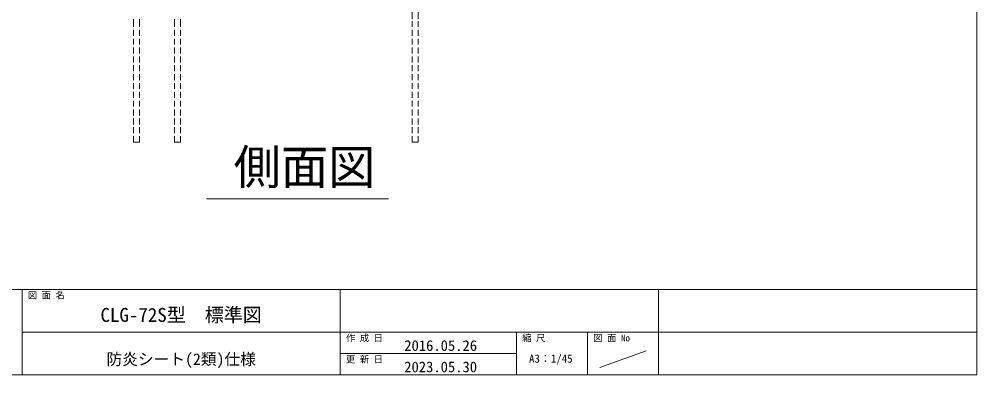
# Model space of a CAD drawing. Units: millimetres, scale not verified. Extents: x -9305 to 9305, y -6415 to 6415.
# Drawn here: x 1514 to 9305, y -6415 to -3524 of the extents above; entities that cross this region are included whole.
import ezdxf
from ezdxf.enums import TextEntityAlignment as Align

# ---------------------------------------------------------------- set-up
doc = ezdxf.new("R2010")
doc.units = ezdxf.units.MM
doc.header["$LTSCALE"] = 40
doc.linetypes.add('DASHED1', pattern=[1.8, 1.2, -0.6])
doc.linetypes.add('DOUBLE_CHAIN2', pattern=[12.8, 9, -1, 0.6, -0.6, 0.6, -1])
for name, color, linetype, lineweight in [('0-3_CLGS-72', 134, 'Continuous', 18), ('0-6_TEXT', 134, 'Continuous', 18), ('0-8_図面枠', 134, 'Continuous', 18), ('0-9_寸法', 134, 'Continuous', 18)]:
    doc.layers.add(name, color=color, linetype=linetype, lineweight=lineweight)
doc.styles.add('ＭＳ ゴシック', font='')
doc.styles.get('ＭＳ ゴシック').set_extended_font_data('MS Gothic')

msp = doc.modelspace()

# ---------------------------------------------------------------- linework, layer by layer
at = {"layer": '0-3_CLGS-72'}
for p, q in [((4759.78, -3190.98), (4759.78, -3524.65)), ((4711.18, -3524.65), (4711.18, -3462.99))]:
    msp.add_line(p, q, dxfattribs=at)
at = {"layer": '0-3_CLGS-72', "linetype": 'DOUBLE_CHAIN2'}
for p, q in [((2444.47, -3522.9), (2444.47, -3545.9)), ((2493.07, -3522.9), (2493.07, -3545.9)), ((2776.97, -3522.9), (2776.97, -3545.9)), ((2825.57, -3522.9), (2825.57, -3545.9))]:
    msp.add_line(p, q, dxfattribs=at)
at = {"layer": '0-3_CLGS-72', "linetype": 'DASHED1'}
for p, q in [((2493.07, -4522.9), (2493.07, -3545.9)), ((2776.97, -4522.9), (2776.97, -3545.9)), ((4711.18, -4523.04), (4711.18, -3524.65)), ((4759.78, -4523.04), (4759.78, -3524.65)), ((4711.18, -4523.04), (4759.78, -4523.04))]:
    msp.add_line(p, q, dxfattribs=at)
for points in [[(2493.07, -4522.9), (2444.47, -4522.9), (2444.47, -3545.9)], [(2776.97, -4522.9), (2825.57, -4522.9), (2825.57, -3545.9)]]:
    msp.add_lwpolyline(points, dxfattribs=at)
at = {"layer": '0-6_TEXT'}
msp.add_line((3038.82, -4983.68), (4519.67, -4983.68), dxfattribs=at)
at = {"layer": '0-8_図面枠'}
for p, q in [((-9304.61, -5721.47), (9304.61, -5721.47)), ((1537.28, -5721.47), (1537.28, -6414.98)), ((4126.39, -5721.47), (4126.39, -6414.98)), ((6715.5, -5721.47), (6715.5, -6414.98)), ((1537.28, -6068.22), (9304.61, -6068.22)), ((5559.65, -6068.22), (5559.65, -6414.98)), ((6137.57, -6068.22), (6137.57, -6414.98)), ((6237.42, -6356.6), (6615.65, -6219.06)), ((5559.65, -6241.6), (4126.39, -6241.6))]:
    msp.add_line(p, q, dxfattribs=at)
msp.add_lwpolyline([(-9304.61, -6414.98), (9304.61, -6414.98), (9304.61, 6414.98), (-9304.61, 6414.98)], close=True, dxfattribs=at)
at = {"layer": '0-9_寸法', "linetype": 'DASHED1'}
msp.add_line((2801.27, -4522.9), (2825.57, -4522.9), dxfattribs=at)

# ---------------------------------------------------------------- texts
at = {"layer": '0-6_TEXT', "style": 'ＭＳ ゴシック'}
msp.add_text('側面図', height=281.5, dxfattribs=at).set_placement((3259.24, -4950.95), align=Align.BOTTOM_LEFT)
at = {"layer": '0-8_図面枠', "style": 'ＭＳ ゴシック'}
for s, height, p in [('図 面 名', 54.23, (1583.52, -5812.08)), ('CLG-72S型\u3000標準図', 113.3, (2175.28, -6018.59)), ('作 成 日\u3000', 54.23, (4172.62, -6158.84)), ('2016.05.26', 87.12, (4646.41, -6246.68)), ('縮 尺', 54.23, (5605.88, -6158.84)), ('図 面 No', 54.23, (6183.81, -6158.84)), ('防炎シート(2類)仕様', 93.84, (2223.84, -6362.7)), ('更 新 日\u3000', 54.23, (4172.62, -6332.22)), ('2023.05.30', 87.12, (4646.41, -6420.06)), ('A3：1/45', 65.08, (5661.74, -6335.1))]:
    msp.add_text(s, height=height, dxfattribs=at).set_placement(p, align=Align.BOTTOM_LEFT)

doc.saveas('drawing.dxf')
